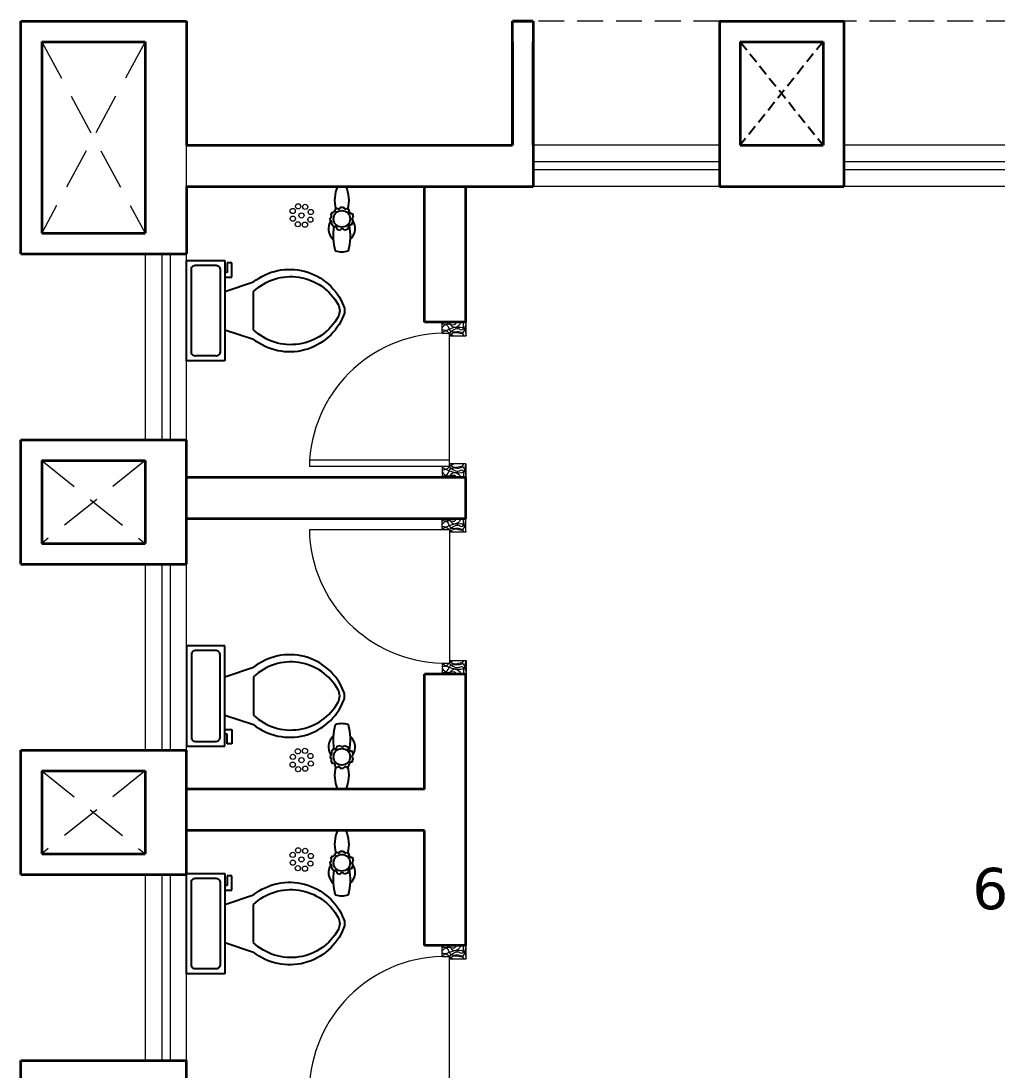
# Model space of a CAD drawing. Header units: millimetres. Extents: x -3092162 to 4513894, y -12317808 to 1849994.
# Drawn here: x -457414 to -452693, y -5827281 to -5822206 of the extents above; entities that cross this region are included whole.
import ezdxf

# ---------------------------------------------------------------- set-up
doc = ezdxf.new("R2010")
doc.units = ezdxf.units.MM
doc.header["$LTSCALE"] = 2
doc.header["$MEASUREMENT"] = 0
doc.linetypes.add('DASHED2', pattern=[0.375, 0.25, -0.125])
doc.linetypes.add('HIDDEN', pattern=[0.375, 0.25, -0.125])
for name, color, linetype, lineweight in [('DOOR', 27, 'Continuous', 5), ('FIXTURE', 252, 'Continuous', 0), ('glass', 5, 'Continuous', 15), ('PROJ', 251, 'HIDDEN', 5), ('SILL', 74, 'Continuous', 9), ('tap', 97, 'Continuous', 25), ('TEXT', 7, 'Continuous', 13), ('WAll', 250, 'Continuous', 35)]:
    doc.layers.add(name, color=color, linetype=linetype, lineweight=lineweight)
doc.layers.add('DOT', color=7, linetype='DASHED2', lineweight=0, true_color=0x89067c)
doc.styles.add('style2', font='')
doc.styles.get('style2').set_extended_font_data('Verdana')

msp = doc.modelspace()

# ---------------------------------------------------------------- linework, layer by layer
for p, q in [((-456613.6, -5823848.5), (-456613.6, -5823363.9)), ((-456613.6, -5823363.9), (-456428.9, -5823363.9)), ((-456567.4, -5823387), (-456475.1, -5823387)), ((-456428.9, -5823363.9), (-456428.9, -5823848.5)), ((-456417.4, -5823375.4), (-456417.4, -5823421.6)), ((-456394.3, -5823375.4), (-456417.4, -5823375.4)), ((-456394.3, -5823444.7), (-456394.3, -5823375.4)), ((-456590.5, -5823802.4), (-456590.5, -5823410)), ((-456452, -5823410), (-456452, -5823802.4)), ((-456417.4, -5823421.6), (-456428.9, -5823421.6)), ((-456428.9, -5823444.7), (-456394.3, -5823444.7)), ((-456428.9, -5823513.9), (-456290.5, -5823467.7)), ((-456290.5, -5823698.5), (-456290.5, -5823513.9)), ((-456428.9, -5823698.5), (-456290.5, -5823744.7)), ((-456428.9, -5823848.5), (-456613.6, -5823848.5)), ((-456475.1, -5823825.4), (-456567.4, -5823825.4)), ((-456428.9, -5825226.4), (-456613.6, -5825226.4)), ((-456613.6, -5825226.4), (-456613.6, -5825711)), ((-456428.9, -5825711), (-456428.9, -5825226.4)), ((-456590.5, -5825272.5), (-456590.5, -5825664.9)), ((-456475.1, -5825249.5), (-456567.4, -5825249.5)), ((-456452, -5825664.9), (-456452, -5825272.5)), ((-456428.9, -5825376.4), (-456290.5, -5825330.2)), ((-456290.5, -5825376.4), (-456290.5, -5825561)), ((-456428.9, -5825561), (-456290.5, -5825607.2)), ((-456428.9, -5825630.2), (-456394.3, -5825630.2)), ((-456394.3, -5825630.2), (-456394.3, -5825699.5)), ((-456417.4, -5825653.3), (-456428.9, -5825653.3)), ((-456417.4, -5825699.5), (-456417.4, -5825653.3)), ((-456613.6, -5825711), (-456428.9, -5825711)), ((-456567.4, -5825687.9), (-456475.1, -5825687.9)), ((-456394.3, -5825699.5), (-456417.4, -5825699.5)), ((-456613.6, -5826811), (-456613.6, -5826326.4)), ((-456613.6, -5826326.4), (-456428.9, -5826326.4)), ((-456428.9, -5826326.4), (-456428.9, -5826811)), ((-456417.4, -5826337.9), (-456417.4, -5826384.1)), ((-456394.3, -5826337.9), (-456417.4, -5826337.9)), ((-456394.3, -5826407.2), (-456394.3, -5826337.9)), ((-456590.5, -5826764.9), (-456590.5, -5826372.5)), ((-456567.4, -5826349.5), (-456475.1, -5826349.5)), ((-456452, -5826372.5), (-456452, -5826764.9)), ((-456417.4, -5826384.1), (-456428.9, -5826384.1)), ((-456428.9, -5826407.2), (-456394.3, -5826407.2)), ((-456428.9, -5826476.4), (-456290.5, -5826430.2)), ((-456290.5, -5826661), (-456290.5, -5826476.4)), ((-456428.9, -5826661), (-456290.5, -5826707.2)), ((-456475.1, -5826787.9), (-456567.4, -5826787.9)), ((-456428.9, -5826811), (-456613.6, -5826811))]:
    msp.add_line(p, q)
at = {"extrusion": (0, 0, -1)}
for centre, major_axis, start_param, end_param in [((-456570.3, -5823407.2), (-14.4, 14.4), 5.35589, 7.21048), ((-456472.2, -5823407.2), (-14.4, 14.4), 0.643501, 2.498092), ((-456115.5, -5823687.4), (102.7, 261.4), -1.046958, 0.816904), ((-456110.1, -5823703.1), (56.4, 255.3), -0.978973, 0.847169), ((-455935.2, -5823606.2), (43.5, 43.5), 0.279217, 1.291575), ((-455911.8, -5823606.2), (-43.5, 43.5), 1.97677, 2.735616), ((-456115.5, -5823525), (280.8, 1.6), 0.384972, 2.248834), ((-456110.1, -5823509.3), (-184.9, 184.9), 2.862371, 4.688514), ((-456570.3, -5823805.2), (-14.4, 14.4), 3.785094, 5.639684), ((-456472.2, -5823805.2), (14.4, 14.4), 0.643501, 2.498092), ((-456570.3, -5826369.7), (-14.4, 14.4), 5.35589, 7.21048), ((-456472.2, -5826369.7), (-14.4, 14.4), 0.643501, 2.498092), ((-456115.5, -5826649.9), (102.7, 261.4), -1.046958, 0.816904), ((-456110.1, -5826665.6), (56.4, 255.3), -0.978973, 0.847169), ((-455935.2, -5826568.7), (43.5, 43.5), 0.279217, 1.291575), ((-455911.8, -5826568.7), (-43.5, 43.5), 1.97677, 2.735616), ((-456115.5, -5826487.5), (280.8, 1.6), 0.384972, 2.248834), ((-456110.1, -5826471.8), (-184.9, 184.9), 2.862371, 4.688514), ((-456570.3, -5826767.7), (-14.4, 14.4), 3.785094, 5.639684), ((-456472.2, -5826767.7), (14.4, 14.4), 0.643501, 2.498092)]:
    msp.add_ellipse(centre, major_axis=major_axis, ratio=1, start_param=start_param, end_param=end_param, dxfattribs=at)
for centre, major_axis, start_param, end_param in [((-456570.3, -5825269.7), (14.4, 14.4), 0.643501, 2.498092), ((-456472.2, -5825269.7), (-14.4, 14.4), 3.785094, 5.639684), ((-456115.5, -5825549.9), (-280.8, 1.6), 3.526564, 5.390426), ((-456110.1, -5825565.6), (184.9, 184.9), 6.003964, 7.830107), ((-455935.2, -5825468.7), (-43.5, 43.5), 3.42081, 4.433168), ((-455911.8, -5825468.7), (43.5, 43.5), 5.118362, 5.877209), ((-456115.5, -5825387.5), (-102.7, 261.4), 2.094634, 3.958497), ((-456110.1, -5825371.8), (-56.4, 255.3), 2.162619, 3.988761), ((-456570.3, -5825667.7), (14.4, 14.4), 2.214297, 4.068888), ((-456472.2, -5825667.7), (14.4, 14.4), 3.785094, 5.639684)]:
    msp.add_ellipse(centre, major_axis=major_axis, ratio=1, start_param=start_param, end_param=end_param)
at = {"layer": 'DOOR', "ltscale": 100}
for p, q in [((-455378.5, -5823662.4), (-455263.5, -5823662.4)), ((-455378.5, -5823715.4), (-455378.5, -5823662.4)), ((-455263.5, -5823727.4), (-455263.5, -5823662.4)), ((-455378.5, -5823715.4), (-455343.5, -5823715.4)), ((-455343.6, -5824359.4), (-455343.5, -5823715.4)), ((-455343.5, -5823727.4), (-455263.5, -5823727.4)), ((-455378.6, -5824359.4), (-456020.3, -5824359.4)), ((-455343.6, -5824328.4), (-456019, -5824328.4)), ((-455343.6, -5824359.4), (-455378.6, -5824359.4)), ((-455378.6, -5824359.4), (-455378.6, -5824412.4)), ((-455263.6, -5824347.4), (-455343.6, -5824347.4)), ((-455263.6, -5824347.4), (-455263.6, -5824412.4)), ((-455263.6, -5824412.4), (-455378.6, -5824412.4)), ((-455263.6, -5824612.5), (-455378.6, -5824612.5)), ((-455378.6, -5824665.5), (-455378.6, -5824612.5)), ((-455263.6, -5824677.5), (-455263.6, -5824612.5)), ((-455378.6, -5824665.5), (-456020.3, -5824665.5)), ((-455343.6, -5824665.5), (-455378.6, -5824665.5)), ((-455343.6, -5824665.5), (-455343.5, -5825309.5)), ((-455263.6, -5824677.5), (-455343.6, -5824677.5)), ((-455378.5, -5825309.5), (-455343.5, -5825309.5)), ((-455378.5, -5825309.5), (-455378.5, -5825362.5)), ((-455343.5, -5825297.5), (-455263.5, -5825297.5)), ((-455263.5, -5825297.5), (-455263.5, -5825362.5)), ((-455378.5, -5825362.5), (-455263.5, -5825362.5)), ((-455378.5, -5826674.9), (-455263.5, -5826674.9)), ((-455378.5, -5826727.9), (-455378.5, -5826674.9)), ((-455263.5, -5826739.9), (-455263.5, -5826674.9)), ((-455378.5, -5826727.9), (-455343.5, -5826727.9)), ((-455343.6, -5827371.9), (-455343.5, -5826727.9)), ((-455343.5, -5826739.9), (-455263.5, -5826739.9))]:
    msp.add_line(p, q, dxfattribs=at)
for centre, start, end in [((-455363.6, -5824372.1), 91.3072, 178.8929), ((-455363.6, -5824652.8), 181.1071, 268.6928), ((-455363.6, -5827384.6), 91.3072, 178.8929)]:
    msp.add_arc(centre, 656.9, start, end, dxfattribs=at)
for points in [[(-455378.5, -5823712.4), (-455333.5, -5823690.9), (-455297, -5823676.9), (-455287.5, -5823662.4)], [(-455378.5, -5823688.9), (-455355, -5823670.4), (-455319.5, -5823672.9), (-455308, -5823662.4)], [(-455378.5, -5823669.4), (-455354, -5823677.4), (-455338.5, -5823703.9), (-455288, -5823710.4), (-455273.5, -5823727.4)], [(-455378.5, -5823699.4), (-455359.5, -5823702.4), (-455339.5, -5823718.4), (-455324.5, -5823727.4)], [(-455345.5, -5823715.4), (-455295, -5823694.9), (-455284.5, -5823699.4), (-455275.5, -5823662.4)], [(-455344.5, -5823662.4), (-455326, -5823684.9), (-455278.5, -5823687.5), (-455263.5, -5823727.4)], [(-455343.5, -5823724.4), (-455312.5, -5823711.4), (-455287, -5823716.4), (-455263.5, -5823666.5)], [(-455378.6, -5824405.4), (-455354.1, -5824397.4), (-455338.6, -5824370.9), (-455288.1, -5824364.4), (-455273.6, -5824347.4)], [(-455378.6, -5824375.4), (-455359.6, -5824372.4), (-455339.6, -5824356.4), (-455324.6, -5824347.4)], [(-455378.6, -5824362.4), (-455333.6, -5824383.9), (-455297.1, -5824397.9), (-455287.6, -5824412.4)], [(-455345.6, -5824359.4), (-455295.1, -5824379.9), (-455284.6, -5824375.4), (-455275.6, -5824412.4)], [(-455344.6, -5824412.4), (-455326.1, -5824389.9), (-455278.6, -5824387.4), (-455263.6, -5824347.4)], [(-455343.6, -5824350.4), (-455312.6, -5824363.4), (-455287.1, -5824358.4), (-455263.6, -5824408.4)], [(-455378.6, -5824385.9), (-455355.1, -5824404.4), (-455319.6, -5824401.9), (-455308.1, -5824412.4)], [(-455378.5, -5826724.9), (-455333.5, -5826703.4), (-455297, -5826689.5), (-455287.5, -5826674.9)], [(-455378.5, -5826701.4), (-455355, -5826682.9), (-455319.5, -5826685.4), (-455308, -5826674.9)], [(-455378.5, -5826681.9), (-455354, -5826689.9), (-455338.5, -5826716.4), (-455288, -5826723), (-455273.5, -5826739.9)], [(-455345.5, -5826727.9), (-455295, -5826707.5), (-455284.5, -5826712), (-455275.5, -5826674.9)], [(-455344.5, -5826674.9), (-455326, -5826697.4), (-455278.5, -5826700), (-455263.5, -5826739.9)], [(-455343.5, -5826736.9), (-455312.5, -5826723.9), (-455287, -5826729), (-455263.5, -5826679)], [(-455378.5, -5826712), (-455359.5, -5826714.9), (-455339.5, -5826730.9), (-455324.5, -5826739.9)]]:
    msp.add_spline(points, degree=3, dxfattribs=at)
for points, knots in [([(-455378.6, -5824662.5), (-455364.4, -5824654.1), (-455339.1, -5824639.1), (-455299.4, -5824635), (-455290.3, -5824617.8), (-455287.6, -5824612.5)], [0, 0, 0, 0, 49.871841, 88.96468, 106.300038, 106.300038, 106.300038, 106.300038]), ([(-455378.6, -5824639), (-455371.5, -5824630.4), (-455356, -5824611.7), (-455323.3, -5824630.9), (-455311.6, -5824616.8), (-455308.1, -5824612.5)], [0, 0, 0, 0, 29.907638, 65.495558, 81.06831, 81.06831, 81.06831, 81.06831]), ([(-455378.6, -5824619.5), (-455369.2, -5824620.5), (-455348.7, -5824623), (-455342.4, -5824670.5), (-455291.3, -5824648.1), (-455277.7, -5824670.6), (-455273.6, -5824677.5)], [0, 0, 0, 0, 25.772755, 56.472918, 107.389517, 129.733035, 129.733035, 129.733035, 129.733035]), ([(-455345.6, -5824665.5), (-455329.3, -5824651.6), (-455309.6, -5824634.8), (-455274.7, -5824657.1), (-455275.2, -5824631.8), (-455275.6, -5824612.5)], [0, 0, 0, 0, 54.502104, 65.925763, 104.00512, 104.00512, 104.00512, 104.00512]), ([(-455344.6, -5824612.5), (-455339.5, -5824621.9), (-455326, -5824646.6), (-455270.4, -5824623.3), (-455265.8, -5824660.1), (-455263.6, -5824677.5)], [0, 0, 0, 0, 29.129414, 76.695158, 119.414811, 119.414811, 119.414811, 119.414811]), ([(-455343.6, -5824674.5), (-455333.7, -5824667.6), (-455316.2, -5824655.6), (-455273.8, -5824677.2), (-455267.7, -5824641.1), (-455263.6, -5824616.5)], [0, 0, 0, 0, 33.615189, 59.600762, 114.848064, 114.848064, 114.848064, 114.848064]), ([(-455378.6, -5824649.5), (-455371.9, -5824649.7), (-455356.3, -5824650.3), (-455342.5, -5824668.2), (-455329.7, -5824674.8), (-455324.6, -5824677.5)], [0, 0, 0, 0, 19.23508, 44.847577, 62.340173, 62.340173, 62.340173, 62.340173]), ([(-455378.5, -5825355.5), (-455369.2, -5825354.4), (-455348.7, -5825351.9), (-455342.4, -5825304.4), (-455291.2, -5825326.8), (-455277.7, -5825304.3), (-455273.5, -5825297.5)], [0, 0, 0, 0, 25.772755, 56.472918, 107.389517, 129.733035, 129.733035, 129.733035, 129.733035]), ([(-455378.5, -5825325.5), (-455371.9, -5825325.2), (-455356.3, -5825324.6), (-455342.5, -5825306.7), (-455329.7, -5825300.1), (-455324.5, -5825297.5)], [0, 0, 0, 0, 19.23508, 44.847577, 62.340173, 62.340173, 62.340173, 62.340173]), ([(-455378.5, -5825312.5), (-455364.4, -5825320.8), (-455339.1, -5825335.8), (-455299.4, -5825339.9), (-455290.3, -5825357.1), (-455287.5, -5825362.5)], [0, 0, 0, 0, 49.871841, 88.96468, 106.300038, 106.300038, 106.300038, 106.300038]), ([(-455345.5, -5825309.5), (-455329.3, -5825323.3), (-455309.5, -5825340.1), (-455274.7, -5825317.8), (-455275.2, -5825343.1), (-455275.5, -5825362.5)], [0, 0, 0, 0, 54.502104, 65.925763, 104.00512, 104.00512, 104.00512, 104.00512]), ([(-455344.5, -5825362.5), (-455339.5, -5825353), (-455326, -5825328.3), (-455270.4, -5825351.6), (-455265.8, -5825314.8), (-455263.5, -5825297.5)], [0, 0, 0, 0, 29.129414, 76.695158, 119.414811, 119.414811, 119.414811, 119.414811]), ([(-455343.5, -5825300.4), (-455333.7, -5825307.3), (-455316.2, -5825319.3), (-455273.8, -5825297.7), (-455267.7, -5825333.8), (-455263.5, -5825358.4)], [0, 0, 0, 0, 33.615189, 59.600762, 114.848064, 114.848064, 114.848064, 114.848064]), ([(-455378.5, -5825336), (-455371.5, -5825344.5), (-455356, -5825363.2), (-455323.3, -5825344), (-455311.6, -5825358.1), (-455308, -5825362.5)], [0, 0, 0, 0, 29.907638, 65.495558, 81.06831, 81.06831, 81.06831, 81.06831])]:
    msp.add_open_spline(points, degree=3, knots=knots, dxfattribs=at)
at = {"layer": 'DOT', "ltscale": 400}
for p, q in [((-456813.6, -5822306.2), (-457313.6, -5823231.2)), ((-457313.6, -5822306.2), (-456813.6, -5823231.2)), ((-456813.6, -5824331.2), (-457313.6, -5824731.2)), ((-457313.6, -5824331.2), (-456813.6, -5824731.2)), ((-456813.6, -5825831.2), (-457313.6, -5826231.2)), ((-457313.6, -5825831.2), (-456813.6, -5826231.2))]:
    msp.add_line(p, q, dxfattribs=at)
at = {"layer": 'DOT', "lineweight": 25, "ltscale": 100}
for p, q in [((-453538.6, -5822306.2), (-453938.6, -5822806.2)), ((-453938.6, -5822306.2), (-453538.6, -5822806.2))]:
    msp.add_line(p, q, dxfattribs=at)
at = {"layer": 'FIXTURE', "ltscale": 15000}
for centre in [(-456074.7, -5823102.2), (-456040.1, -5823104.8), (-456100.8, -5823124.4), (-456058.4, -5823146), (-456013.6, -5823129.5), (-456100.1, -5823161.8), (-456075.8, -5823188.7), (-456041.6, -5823190.8), (-456015.4, -5823166.3), (-456075.8, -5825736.2), (-456041.6, -5825734.1), (-456100.1, -5825763.1), (-456058.4, -5825778.8), (-456015.4, -5825758.6), (-456013.6, -5825795.4), (-456100.8, -5825800.5), (-456074.7, -5825822.7), (-456040.1, -5825820.1), (-456100.8, -5826236.9), (-456074.7, -5826214.7), (-456040.1, -5826217.3), (-456013.6, -5826242), (-456100.1, -5826274.3), (-456075.8, -5826301.2), (-456058.4, -5826258.5), (-456041.6, -5826303.3), (-456015.4, -5826278.8)]:
    msp.add_circle(centre, 12.5, dxfattribs=at)
at = {"layer": 'glass', "ltscale": 100}
for p, q in [((-454038.6, -5822886.2), (-454938.6, -5822886.2)), ((-452538.6, -5822886.2), (-453438.6, -5822886.2)), ((-454038.6, -5822926.2), (-454938.6, -5822926.2)), ((-452538.6, -5822926.2), (-453438.6, -5822926.2)), ((-456733.6, -5823330.9), (-456733.6, -5824230.9)), ((-456693.6, -5823330.9), (-456693.6, -5824230.9)), ((-456733.6, -5824830.9), (-456733.6, -5825730.9)), ((-456693.6, -5824830.9), (-456693.6, -5825730.9)), ((-456733.6, -5826331.4), (-456733.6, -5827231.4)), ((-456693.6, -5826331.4), (-456693.6, -5827231.4))]:
    msp.add_line(p, q, dxfattribs=at)
at = {"layer": 'PROJ', "ltscale": 250}
for p, q in [((-454038.6, -5822206.2), (-454938.6, -5822206.2)), ((-452438.6, -5822206.2), (-453438.6, -5822206.2))]:
    msp.add_line(p, q, dxfattribs=at)
at = {"layer": 'SILL', "ltscale": 100}
for p, q in [((-456613.6, -5830231.2), (-456613.6, -5822206.2)), ((-454038.6, -5822806.2), (-454938.6, -5822806.2)), ((-452538.6, -5822806.2), (-453438.6, -5822806.2)), ((-454038.6, -5823006.2), (-455113.6, -5823006.2)), ((-452538.6, -5823006.2), (-453438.6, -5823006.2)), ((-456813.6, -5823331.2), (-456813.6, -5824231.2)), ((-456813.6, -5824831.2), (-456813.6, -5825731.2)), ((-456813.6, -5826331.2), (-456813.6, -5827231.2))]:
    msp.add_line(p, q, dxfattribs=at)
at = {"layer": 'tap', "ltscale": 100}
for p, q in [((-455884.2, -5823006.2), (-455842.9, -5823006.2)), ((-455915.9, -5823142.4), (-455909.1, -5823129.6)), ((-455897.1, -5823117.4), (-455885.5, -5823110.7)), ((-455871.5, -5823106.8), (-455856.1, -5823106.7)), ((-455840.2, -5823111.3), (-455828.4, -5823118.6)), ((-455814.2, -5823135.7), (-455808.3, -5823153.2)), ((-455918.8, -5823171.3), (-455919.4, -5823158.4)), ((-455904.2, -5823200.7), (-455913.9, -5823186.6)), ((-455816.8, -5823193.1), (-455808.9, -5823174.3)), ((-455886, -5823213.5), (-455872.2, -5823217.5)), ((-455850.3, -5823216.6), (-455831, -5823208.6)), ((-455904.2, -5825724.2), (-455913.9, -5825738.3)), ((-455886, -5825711.4), (-455872.2, -5825707.4)), ((-455850.3, -5825708.3), (-455831, -5825716.3)), ((-455816.8, -5825731.8), (-455808.9, -5825750.6)), ((-455918.8, -5825753.6), (-455919.4, -5825766.5)), ((-455915.9, -5825782.5), (-455909.1, -5825795.3)), ((-455814.2, -5825789.2), (-455808.3, -5825771.7)), ((-455897.1, -5825807.5), (-455885.5, -5825814.2)), ((-455871.5, -5825818.1), (-455856.1, -5825818.2)), ((-455840.2, -5825813.6), (-455828.4, -5825806.3)), ((-455884.2, -5825918.7), (-455842.9, -5825918.7)), ((-455884.2, -5826118.7), (-455842.9, -5826118.7)), ((-455915.9, -5826254.9), (-455909.1, -5826242.1)), ((-455897.1, -5826229.9), (-455885.5, -5826223.2)), ((-455871.5, -5826219.3), (-455856.1, -5826219.2)), ((-455840.2, -5826223.8), (-455828.4, -5826231.1)), ((-455918.8, -5826283.8), (-455919.4, -5826270.9)), ((-455816.8, -5826305.6), (-455808.9, -5826286.8)), ((-455814.2, -5826248.2), (-455808.3, -5826265.7)), ((-455904.2, -5826313.2), (-455913.9, -5826299.1)), ((-455886, -5826326), (-455872.2, -5826330)), ((-455850.3, -5826329.1), (-455831, -5826321.1))]:
    msp.add_line(p, q, dxfattribs=at)
for centre in [(-455863.5, -5823162.2), (-455863.5, -5825762.7), (-455863.5, -5826274.7)]:
    msp.add_circle(centre, 40, dxfattribs=at)
for centre, radius, start, end in [((-455738.1, -5823072.5), 160.4, 155.5625, 195.3327), ((-455989, -5823072.5), 160.4, 344.6673, 24.4375), ((-455921.9, -5823149.5), 9.23, 285.6991, 49.6996), ((-455905.4, -5823121.2), 9.16, 246.5927, 24.6638), ((-455878.7, -5823107.9), 7.31, 201.8615, 9.3097), ((-455847, -5823105.2), 9.21, 189.2597, 318.4484), ((-455816.5, -5823123.2), 12.8, 159.0303, 280.3369), ((-455858.8, -5823209.9), 69.3, 146.5528, 228.7143), ((-455919.2, -5823179.9), 8.59, 307.9729, 87.2544), ((-455823.1, -5823201.5), 10.5, 53.2148, 222.0605), ((-456125.4, -5823243.4), 303.4, 346.0166, 9.8379), ((-455868.3, -5823209.9), 69.3, 311.3317, 36.2699), ((-455799.2, -5823164), 14.1, 129.9617, 226.8268), ((-455863.5, -5823162.2), 56, 9.2436, 9.2439), ((-455601.7, -5823243.4), 303.4, 171.7623, 193.9834), ((-455898.8, -5823212.3), 12.8, 354.6602, 115.1394), ((-455860.9, -5823224.9), 13.5, 37.8899, 146.9197), ((-455863.5, -5823226.4), 96, 250.1952, 289.8048), ((-455601.7, -5825681.5), 303.4, 166.0166, 188.2377), ((-455863.5, -5825698.5), 96, 70.1952, 109.8048), ((-456125.4, -5825681.5), 303.4, 350.1621, 13.9834), ((-455858.8, -5825715), 69.3, 131.2857, 213.4472), ((-455868.3, -5825715), 69.3, 323.7301, 48.6683), ((-455898.8, -5825712.6), 12.8, 244.8606, 5.3398), ((-455860.9, -5825700), 13.5, 213.0803, 322.1101), ((-455823.1, -5825723.4), 10.5, 137.9395, 306.7852), ((-455921.9, -5825775.4), 9.23, 310.3004, 74.3009), ((-455919.2, -5825745), 8.59, 272.7456, 52.0271), ((-455799.2, -5825760.9), 14.1, 133.1732, 230.0383), ((-455863.5, -5825762.7), 56, 350.7561, 350.7564), ((-455905.4, -5825803.7), 9.16, 335.3362, 113.4073), ((-455738.1, -5825852.4), 160.4, 164.6673, 204.4375), ((-455878.7, -5825817), 7.31, 350.6903, 158.1385), ((-455847, -5825819.7), 9.21, 41.5516, 170.7403), ((-455989, -5825852.4), 160.4, 335.5625, 15.3327), ((-455816.5, -5825801.7), 12.8, 79.6631, 200.9697), ((-455738.1, -5826185), 160.4, 155.5625, 195.3327), ((-455989, -5826185), 160.4, 344.6673, 24.4375), ((-455905.4, -5826233.7), 9.16, 246.5927, 24.6638), ((-455878.7, -5826220.4), 7.31, 201.8615, 9.3097), ((-455847, -5826217.7), 9.21, 189.2597, 318.4484), ((-455816.5, -5826235.7), 12.8, 159.0303, 280.3369), ((-455858.8, -5826322.4), 69.3, 146.5528, 228.7143), ((-455921.9, -5826262), 9.23, 285.6991, 49.6996), ((-455919.2, -5826292.4), 8.59, 307.9729, 87.2544), ((-455868.3, -5826322.4), 69.3, 311.3317, 36.2699), ((-455799.2, -5826276.5), 14.1, 129.9617, 226.8268), ((-455863.5, -5826274.7), 56, 9.2436, 9.2439), ((-455601.7, -5826355.9), 303.4, 171.7623, 193.9834), ((-455898.8, -5826324.8), 12.8, 354.6602, 115.1394), ((-455860.9, -5826337.4), 13.5, 37.8899, 146.9197), ((-455823.1, -5826314), 10.5, 53.2148, 222.0605), ((-456125.4, -5826355.9), 303.4, 346.0166, 9.8379), ((-455863.5, -5826338.9), 96, 250.1952, 289.8048)]:
    msp.add_arc(centre, radius, start, end, dxfattribs=at)
at = {"layer": 'WAll', "ltscale": 100}
for p, q in [((-457413.6, -5823331.2), (-457413.6, -5822206.2)), ((-457413.6, -5822206.2), (-456714, -5822206.2)), ((-457413.6, -5822206.2), (-456613.6, -5822206.2)), ((-456613.6, -5822206.2), (-456613.6, -5822806.2)), ((-454938.6, -5822206.2), (-455038.6, -5822206.2)), ((-455038.6, -5822206.2), (-454938.6, -5822206.2)), ((-455038.6, -5822806.2), (-455038.6, -5822206.2)), ((-454938.6, -5822206.2), (-454938.6, -5822206.2)), ((-454938.6, -5822206.2), (-454938.6, -5823006.2)), ((-454038.6, -5822206.2), (-453438.6, -5822206.2)), ((-454038.6, -5822206.2), (-453438.6, -5822206.2)), ((-454038.6, -5822206.2), (-454038.6, -5823006.2)), ((-453438.6, -5822206.2), (-453438.6, -5823006.2)), ((-457313.6, -5822306.2), (-456813.6, -5822306.2)), ((-457313.6, -5822306.2), (-457313.6, -5823231.2)), ((-457313.6, -5822306.2), (-456813.6, -5822306.2)), ((-456813.6, -5822306.2), (-456813.6, -5823231.2)), ((-455038.6, -5822306.2), (-455038.6, -5822806.2)), ((-454938.6, -5822806.2), (-454938.6, -5822306.2)), ((-453938.6, -5822306.2), (-453538.6, -5822306.2)), ((-453938.6, -5822306.2), (-453538.6, -5822306.2)), ((-453938.6, -5822306.2), (-453938.6, -5822806.2)), ((-453538.6, -5822306.2), (-453538.6, -5822806.2)), ((-456613.6, -5822806.2), (-455038.6, -5822806.2)), ((-453938.6, -5822806.2), (-453538.6, -5822806.2)), ((-456613.6, -5823006.2), (-454938.6, -5823006.2)), ((-456613.6, -5823006.2), (-456613.6, -5823331.2)), ((-455463.6, -5823662.4), (-455463.6, -5823006.2)), ((-455263.6, -5823662.4), (-455263.6, -5823006.2)), ((-454038.6, -5823006.2), (-453438.6, -5823006.2)), ((-457313.6, -5823231.2), (-456813.6, -5823231.2)), ((-457413.6, -5823331.2), (-456613.6, -5823331.2)), ((-455263.6, -5823662.4), (-455463.6, -5823662.4)), ((-457413.6, -5824831.2), (-457413.6, -5824231.2)), ((-457413.6, -5824231.2), (-456613.6, -5824231.2)), ((-456613.6, -5824831.2), (-456613.6, -5824231.2)), ((-457313.6, -5824331.2), (-457313.6, -5824731.2)), ((-457313.6, -5824331.2), (-456813.6, -5824331.2)), ((-456813.6, -5824331.2), (-456813.6, -5824731.2)), ((-455263.6, -5824412.4), (-456613.6, -5824412.4)), ((-455263.6, -5824612.5), (-455263.6, -5824412.4)), ((-455263.6, -5824612.5), (-456613.6, -5824612.5)), ((-457313.6, -5824731.2), (-456813.6, -5824731.2)), ((-457413.6, -5824831.2), (-456613.6, -5824831.2)), ((-455463.6, -5825918.7), (-455463.6, -5825362.5)), ((-455263.6, -5825362.5), (-455463.6, -5825362.5)), ((-455263.6, -5826674.9), (-455263.6, -5825362.5)), ((-457413.6, -5826331.2), (-457413.6, -5825731.2)), ((-457413.6, -5825731.2), (-456613.6, -5825731.2)), ((-456613.6, -5826331.2), (-456613.6, -5825731.2)), ((-457313.6, -5825831.2), (-457313.6, -5826231.2)), ((-457313.6, -5825831.2), (-456813.6, -5825831.2)), ((-456813.6, -5825831.2), (-456813.6, -5826231.2)), ((-455463.6, -5825918.7), (-456613.6, -5825918.7)), ((-455463.6, -5826118.7), (-456613.6, -5826118.7)), ((-455463.6, -5826674.9), (-455463.6, -5826118.7)), ((-457313.6, -5826231.2), (-456813.6, -5826231.2)), ((-457413.6, -5826331.2), (-456613.6, -5826331.2)), ((-455263.6, -5826674.9), (-455463.6, -5826674.9)), ((-457413.6, -5827831.2), (-457413.6, -5827231.2)), ((-457413.6, -5827231.2), (-456613.6, -5827231.2)), ((-456613.6, -5827831.2), (-456613.6, -5827231.2))]:
    msp.add_line(p, q, dxfattribs=at)

# ---------------------------------------------------------------- texts
at = {"layer": 'TEXT', "lineweight": 50, "style": 'style2'}
msp.add_text('6000X8950', height=200, dxfattribs=at).set_placement((-452817.5, -5826499.4))

doc.saveas('drawing.dxf')
